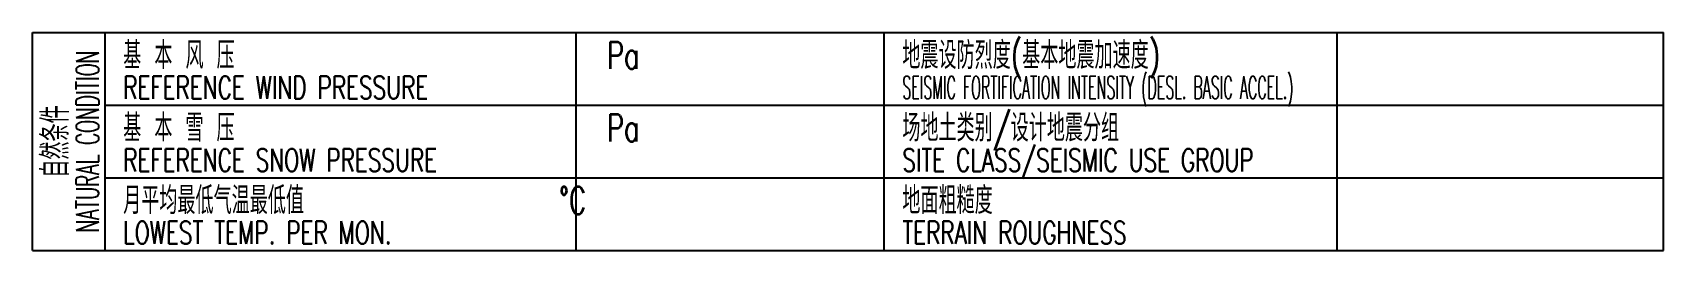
# Model space of a CAD drawing. Extents: x -180 to 0, y -24 to 0.
import ezdxf
from ezdxf.enums import TextEntityAlignment as Align

# ---------------------------------------------------------------- set-up
doc = ezdxf.new("R2010")
doc.units = 0
doc.header["$MEASUREMENT"] = 0
doc.layers.get('0').update_dxf_attribs({"linetype": 'CONTINUOUS'})
doc.styles.add('STADHLSD', font='romans.shx', dxfattribs={"width": 0.7, "bigfont": 'hlstd.shx'})

msp = doc.modelspace()

# ---------------------------------------------------------------- linework, layer by layer
at = {"color": 4, "linetype": 'Continuous'}
for p, q in [((-180, -24), (-180, 0)), ((-180, 0), (0, 0)), ((0, -24), (0, 0)), ((-180, -24), (0, -24))]:
    msp.add_line(p, q, dxfattribs=at)
at = {"color": 2, "linetype": 'Continuous'}
for p, q in [((-172, -24), (-172, 0)), ((-120, -24), (-120, 0)), ((-86, -24), (-86, 0)), ((-36, -24), (-36, 0)), ((-172, -8), (0, -8)), ((-172, -16), (0, -16))]:
    msp.add_line(p, q, dxfattribs=at)

# ---------------------------------------------------------------- texts
at = {"color": 2, "linetype": 'Continuous', "style": 'STADHLSD', "width": 0.7}
for s, p in [('基 本 风 压                          Pa', (-170, -1)), ('地震设防烈度(基本地震加速度)', (-84, -1)), ('基 本 雪 压                          Pa', (-170, -9)), ('场地土类别/设计地震分组', (-84, -9)), ('月平均最低气温最低值                  %%DC', (-170, -17)), ('地面粗糙度', (-84, -17))]:
    msp.add_text(s, height=3, dxfattribs=at).set_placement(p, align=Align.TOP_LEFT)
at = {"color": 2, "linetype": 'Continuous', "style": 'STADHLSD', "width": 0.6}
msp.add_text('NATURAL CONDITION', height=2.5, rotation=90, dxfattribs=at).set_placement((-172.7, -12), align=Align.CENTER)
at = {"color": 2, "linetype": 'Continuous', "style": 'STADHLSD'}
for s, width, p in [('REFERENCE WIND PRESSURE', 0.7, (-170, -7.3)), ('SEISMIC FORTIFICATION INTENSITY (DESL. BASIC ACCEL.)', 0.46, (-84, -7.3)), ('SITE CLASS/SEISMIC USE GROUP', 0.7, (-84, -15.3)), ('REFERENCE SNOW PRESSURE', 0.7, (-170, -15.3)), ('LOWEST TEMP. PER MON.', 0.7, (-170, -23.3)), ('TERRAIN ROUGHNESS', 0.7, (-84, -23.3))]:
    msp.add_text(s, height=2.5, dxfattribs=dict(at, width=width)).set_placement(p)
at = {"color": 2, "linetype": 'Continuous', "style": 'STADHLSD', "width": 0.7}
msp.add_text('自然条件', height=3, rotation=90, dxfattribs=at).set_placement((-179, -12), align=Align.TOP_CENTER)

doc.saveas('drawing.dxf')
